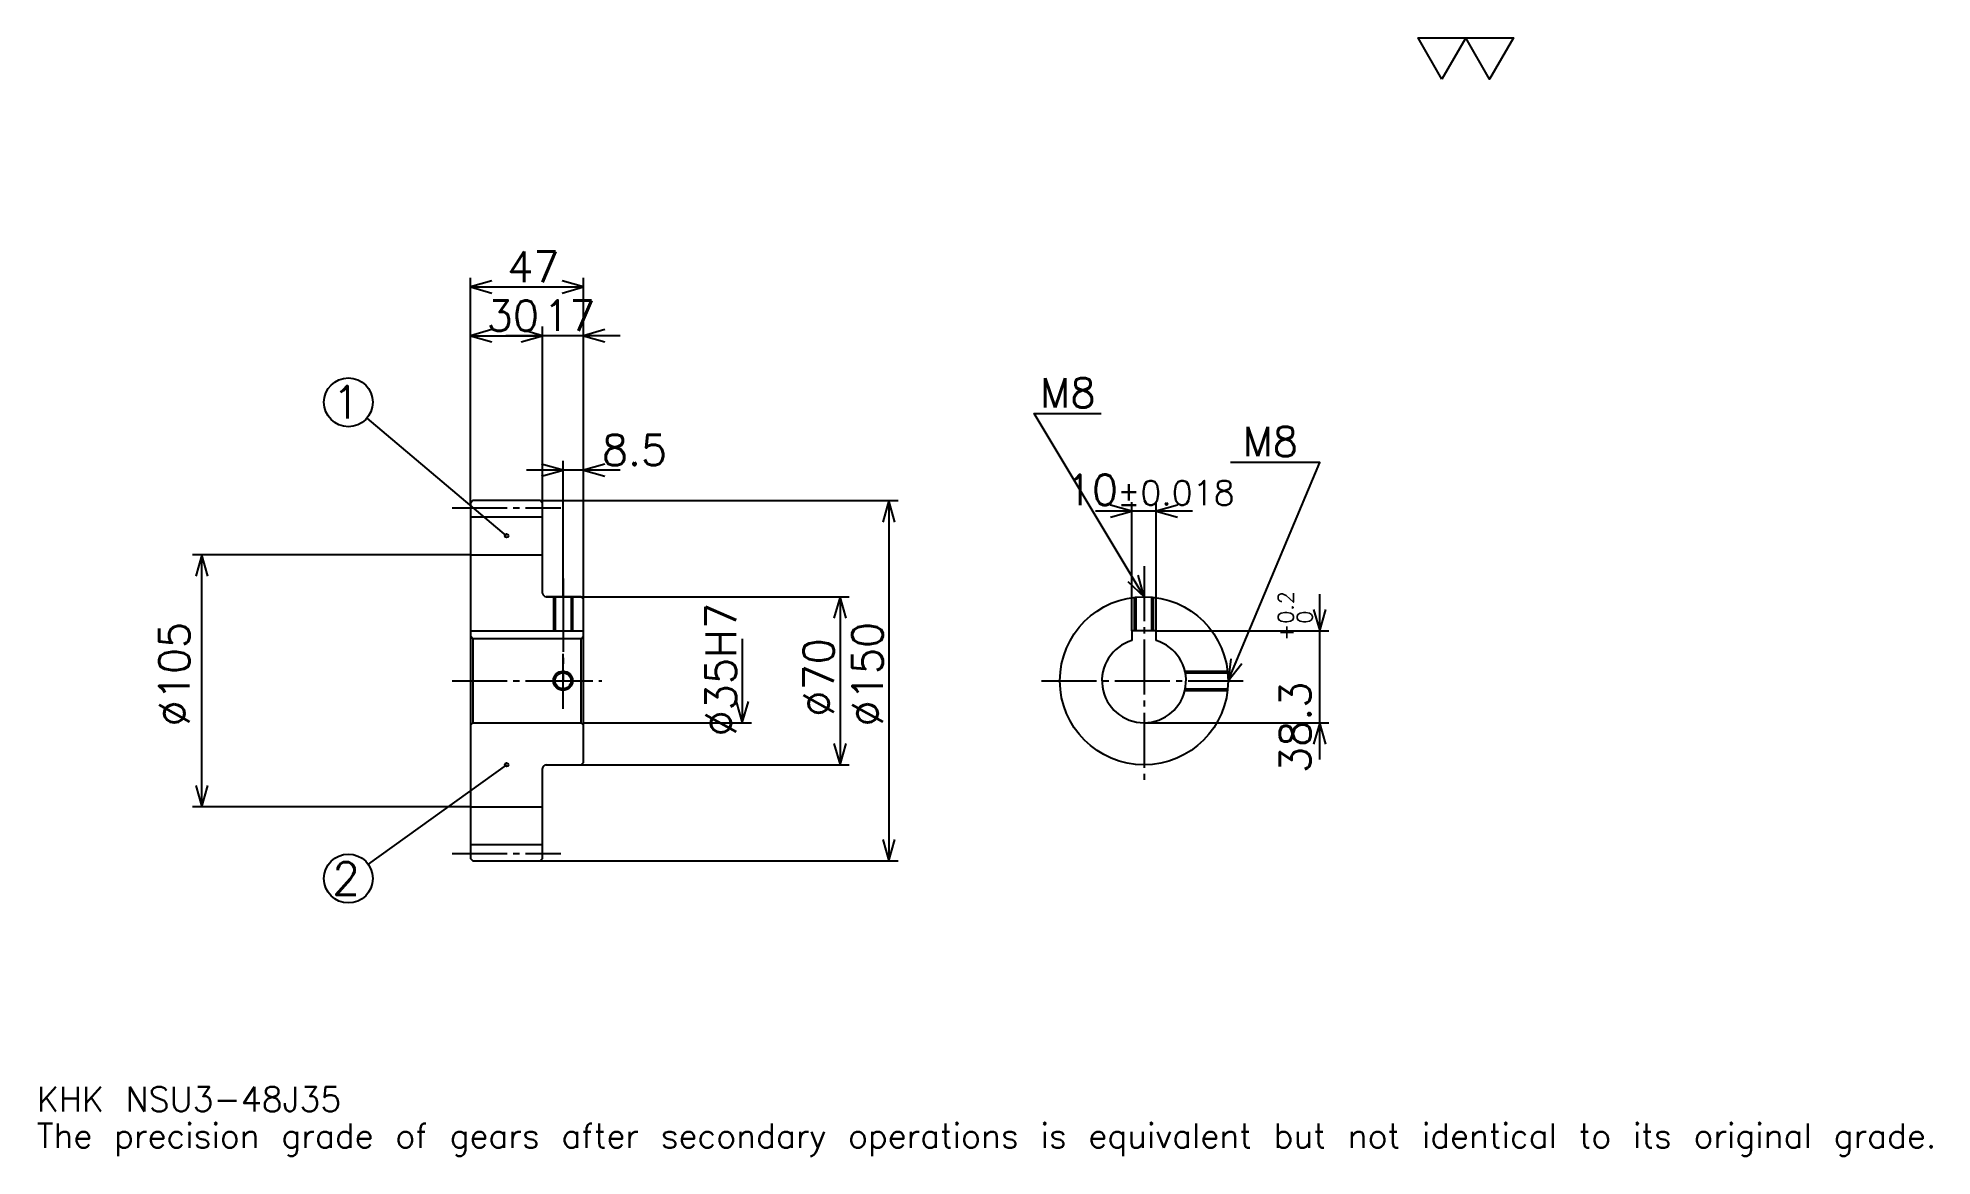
# Model space of a CAD drawing. Extents: x 26 to 815, y 9 to 475.
import ezdxf

# ---------------------------------------------------------------- set-up
doc = ezdxf.new("R2010")
doc.units = 0
doc.linetypes.add('DASHDOT', pattern=[30.521738, 22.891304, -2.543478, 2.543478, -2.543478])
doc.layers.get('0').update_dxf_attribs({"linetype": 'CONTINUOUS'})
doc.layers.add('DASHDOT', color=6, linetype='DASHDOT')
doc.styles.add('KANJI', font='TXT', dxfattribs={"bigfont": 'BIGFONT'})

msp = doc.modelspace()

# ---------------------------------------------------------------- linework, layer by layer
at = {"color": 5}
for p, q in [((206.021729, 282.293488), (206.021729, 375.130432)), ((206.021729, 371.315216), (253.021729, 371.315216)), ((253.021729, 282.293488), (253.021729, 375.130432)), ((206.021729, 350.967407), (236.021729, 350.967407)), ((268.282593, 350.967407), (220.760864, 350.967407)), ((236.021729, 282.293488), (236.021729, 354.782623)), ((221.021729, 267.668488), (162.927002, 316.701019)), ((268.282593, 295.010864), (229.260864, 295.010864)), ((244.521729, 282.293488), (244.521729, 298.826111)), ((206.021729, 281.293488), (206.021729, 282.293488)), ((235.021729, 282.293488), (253.021729, 282.293488)), ((236.021729, 281.293488), (236.021729, 282.293488)), ((244.521729, 242.293488), (244.521729, 282.293488)), ((244.521729, 242.293488), (244.521729, 282.293488)), ((253.021729, 282.293488), (384.010864, 282.293488)), ((253.021729, 241.293488), (253.021729, 282.293488)), ((380.195648, 282.293488), (380.195648, 132.293488)), ((506.673889, 277.902191), (466.152161, 277.902191)), ((481.413025, 228.093491), (481.413025, 281.717407)), ((491.413025, 228.093491), (491.413025, 281.717407)), ((206.021729, 259.793488), (90.293472, 259.793488)), ((94.108688, 154.793488), (94.108688, 259.793488)), ((237.521729, 242.293488), (253.021729, 242.293488)), ((253.021729, 242.293488), (363.663025, 242.293488)), ((359.847809, 242.293488), (359.847809, 172.293488)), ((559.565186, 174.532623), (559.565186, 243.354355)), ((319.152161, 224.793488), (319.152161, 189.793488)), ((491.413025, 228.093491), (563.380371, 228.093491)), ((253.021729, 189.793488), (322.967377, 189.793488)), ((486.413025, 189.793488), (563.380371, 189.793488)), ((221.021729, 172.293488), (163.412003, 130.863922)), ((237.521729, 172.293488), (253.021729, 172.293488)), ((253.021729, 172.293488), (363.663025, 172.293488)), ((206.021729, 154.793488), (90.293472, 154.793488)), ((235.021729, 132.293488), (253.021729, 132.293488)), ((253.021729, 132.293488), (384.010864, 132.293488))]:
    msp.add_line(p, q, dxfattribs=at)
at = {"color": 4}
for p, q in [((206.021729, 275.543488), (236.021729, 275.543488)), ((206.021729, 259.793488), (236.021729, 259.793488)), ((206.021729, 228.093491), (253.021729, 228.093491)), ((207.021729, 224.793488), (207.021729, 189.793488)), ((252.021729, 224.793488), (253.021729, 225.793488)), ((252.021729, 189.793488), (253.021729, 188.793488)), ((206.021729, 154.793488), (236.021729, 154.793488)), ((206.021729, 139.043488), (236.021729, 139.043488))]:
    msp.add_line(p, q, dxfattribs=at)
at = {"color": 7}
msp.add_lwpolyline([(610.434753, 457.82608), (600.515198, 475.019989), (640.19342, 475.019989), (630.273865, 457.82608), (620.354309, 475.019989), (610.434753, 457.82608)], dxfattribs=at)
at = {"color": 5}
for points in [[(214.923904, 373.858704), (206.021729, 371.315216), (214.923904, 368.771729)], [(244.119553, 368.771729), (253.021729, 371.315216), (244.119553, 373.858704)], [(214.923904, 353.510864), (206.021729, 350.967407), (214.923904, 348.42395)], [(227.119553, 348.42395), (236.021729, 350.967407), (227.119553, 353.510864)], [(227.119553, 348.42395), (236.021729, 350.967407), (227.119553, 353.510864)], [(261.923889, 353.510864), (253.021729, 350.967407), (261.923889, 348.42395)], [(486.413025, 242.293488), (440.630432, 318.597839), (468.608673, 318.597839)], [(235.619553, 292.467407), (244.521729, 295.010864), (235.619553, 297.554352)], [(261.923889, 297.554352), (253.021729, 295.010864), (261.923889, 292.467407)], [(521.413025, 207.293488), (559.565186, 298.25), (522.43042, 298.25)], [(382.739136, 273.391296), (380.195648, 282.293488), (377.652161, 273.391296)], [(472.510864, 275.358704), (481.413025, 277.902191), (472.510864, 280.445679)], [(500.315186, 280.445679), (491.413025, 277.902191), (500.315186, 275.358704)], [(96.652168, 250.891312), (94.108688, 259.793488), (91.565208, 250.891312)], [(479.651886, 248.618439), (486.413025, 242.293488), (484.013916, 251.235657)], [(362.391296, 233.391312), (359.847809, 242.293488), (357.304321, 233.391312)], [(557.021729, 236.995667), (559.565186, 228.093491), (562.108643, 236.995667)], [(522.510925, 216.486557), (521.413025, 207.293488), (527.201904, 214.51889)], [(316.608673, 198.695663), (319.152161, 189.793488), (321.695648, 198.695663)], [(562.108643, 180.891312), (559.565186, 189.793488), (557.021729, 180.891312)], [(357.304321, 181.195663), (359.847809, 172.293488), (362.391296, 181.195663)], [(91.565208, 163.695663), (94.108688, 154.793488), (96.652168, 163.695663)], [(377.652161, 141.195663), (380.195648, 132.293488), (382.739136, 141.195663)]]:
    msp.add_lwpolyline(points, dxfattribs=at)
at = {"color": 4}
for points in [[(236.021729, 243.793488), (236.021729, 281.293488), (235.021729, 282.293488), (207.021729, 282.293488), (206.021729, 281.293488), (206.021729, 188.793488)], [(237.521729, 172.293488), (252.021729, 172.293488), (253.021729, 173.293488), (253.021729, 241.293488), (252.021729, 242.293488), (237.521729, 242.293488)], [(240.521729, 242.293488), (240.521729, 228.093491)], [(241.196732, 242.293488), (241.196732, 228.093491)], [(247.846725, 242.293488), (247.846725, 228.093491)], [(248.521729, 242.293488), (248.521729, 228.093491)], [(482.413025, 228.093491), (482.413025, 242.064163)], [(483.088013, 228.093491), (483.088013, 242.135193)], [(489.738037, 228.093491), (489.738037, 242.135193)], [(490.413025, 228.093491), (490.413025, 242.064163)], [(206.021729, 188.793488), (207.021729, 189.793488), (252.021729, 189.793488), (252.021729, 224.793488), (207.021729, 224.793488), (206.021729, 225.793488)], [(491.413025, 224.063995), (491.413025, 228.093491), (481.413025, 228.093491), (481.413025, 224.063995)], [(503.449738, 211.293488), (521.183716, 211.293488)], [(503.594238, 210.618484), (521.254761, 210.618484)], [(503.449738, 203.293488), (521.183716, 203.293488)], [(503.594238, 203.968491), (521.254761, 203.968491)], [(206.021729, 188.793488), (206.021729, 133.293488), (207.021729, 132.293488), (235.021729, 132.293488), (236.021729, 133.293488), (236.021729, 170.793488)]]:
    msp.add_lwpolyline(points, dxfattribs=at)
at = {"color": 5}
for centre, radius in [((155.152161, 323.263062), 10.173913), ((221.021729, 267.668488), 0.763044), ((221.021729, 172.293488), 0.763044), ((155.152161, 124.92392), 10.173913)]:
    msp.add_circle(centre, radius, dxfattribs=at)
at = {"color": 4}
for centre, radius in [((486.413025, 207.293488), 35), ((244.521729, 207.293488), 3.325)]:
    msp.add_circle(centre, radius, dxfattribs=at)
at = {"color": 7}
msp.add_circle((244.521729, 207.293488), 4, dxfattribs=at)
at = {"color": 4}
for centre, radius, start, end in [((237.521729, 243.793488), 1.5, 180, 270), ((486.413025, 207.293488), 17.5, 106.601549926, 73.398450074), ((237.521729, 170.793488), 1.5, 90, 180)]:
    msp.add_arc(centre, radius, start, end, dxfattribs=at)
at = {"layer": 'DASHDOT', "color": 7}
for p, q in [((198.391296, 279.293488), (243.652161, 279.293488)), ((486.413025, 255.01088), (486.413025, 164.663055)), ((244.521729, 242.293488), (244.521729, 207.293488)), ((198.391296, 207.293488), (260.652161, 207.293488)), ((443.782593, 207.293488), (529.043457, 207.293488)), ((198.391296, 135.293488), (243.652161, 135.293488))]:
    msp.add_line(p, q, dxfattribs=at)
for points in [[(244.521729, 249.92392), (244.521729, 220.463058)], [(244.521729, 195.663055), (244.521729, 218.92392)], [(232.891296, 207.293488), (256.152161, 207.293488)]]:
    msp.add_lwpolyline(points, dxfattribs=at)

# ---------------------------------------------------------------- texts
at = {"color": 7, "style": 'KANJI'}
for s, height, p in [('47', 12.717391, (221.255432, 373.350006)), ('30', 12.717391, (212.755417, 353.002197)), ('17', 12.717391, (236.255432, 353.002197)), ('M8', 12.208696, (443.173889, 321.141296)), ('1', 13.565217, (148.369553, 316.480438)), ('8.5', 12.717391, (260.652161, 297.045654)), ('M8', 12.208696, (527.517395, 300.793488)), ('10', 12.717391, (453.803101, 280.445679)), ('%%p0.018', 10.173913, (475.293945, 280.445679)), ('2', 13.565217, (148.369553, 118.141312)), ('KHK NSU3-48J35', 10.173913, (25.434782, 27.97826)), ('The precision grade of gears after secondary operations is equivalent but not identical to its original grade.', 10.173913, (25.434782, 12.717391))]:
    msp.add_text(s, height=height, dxfattribs=at).set_placement(p)
for s, height, p in [('%%c35H7', 12.717391, (316.608673, 184.084244)), ('0.2', 6.358696, (548.628235, 231.019287)), ('%%c105', 12.717391, (89.021729, 188.217407)), ('%%c150', 12.717391, (377.652161, 188.217407)), ('+', 6.358696, (548.628235, 223.897552)), ('0', 6.358696, (556.513, 231.019287)), ('%%c70', 12.717391, (357.304321, 192.350555)), ('38.3', 12.717391, (555.75, 168.851654))]:
    msp.add_text(s, height=height, rotation=90, dxfattribs=at).set_placement(p)

doc.saveas('drawing.dxf')
